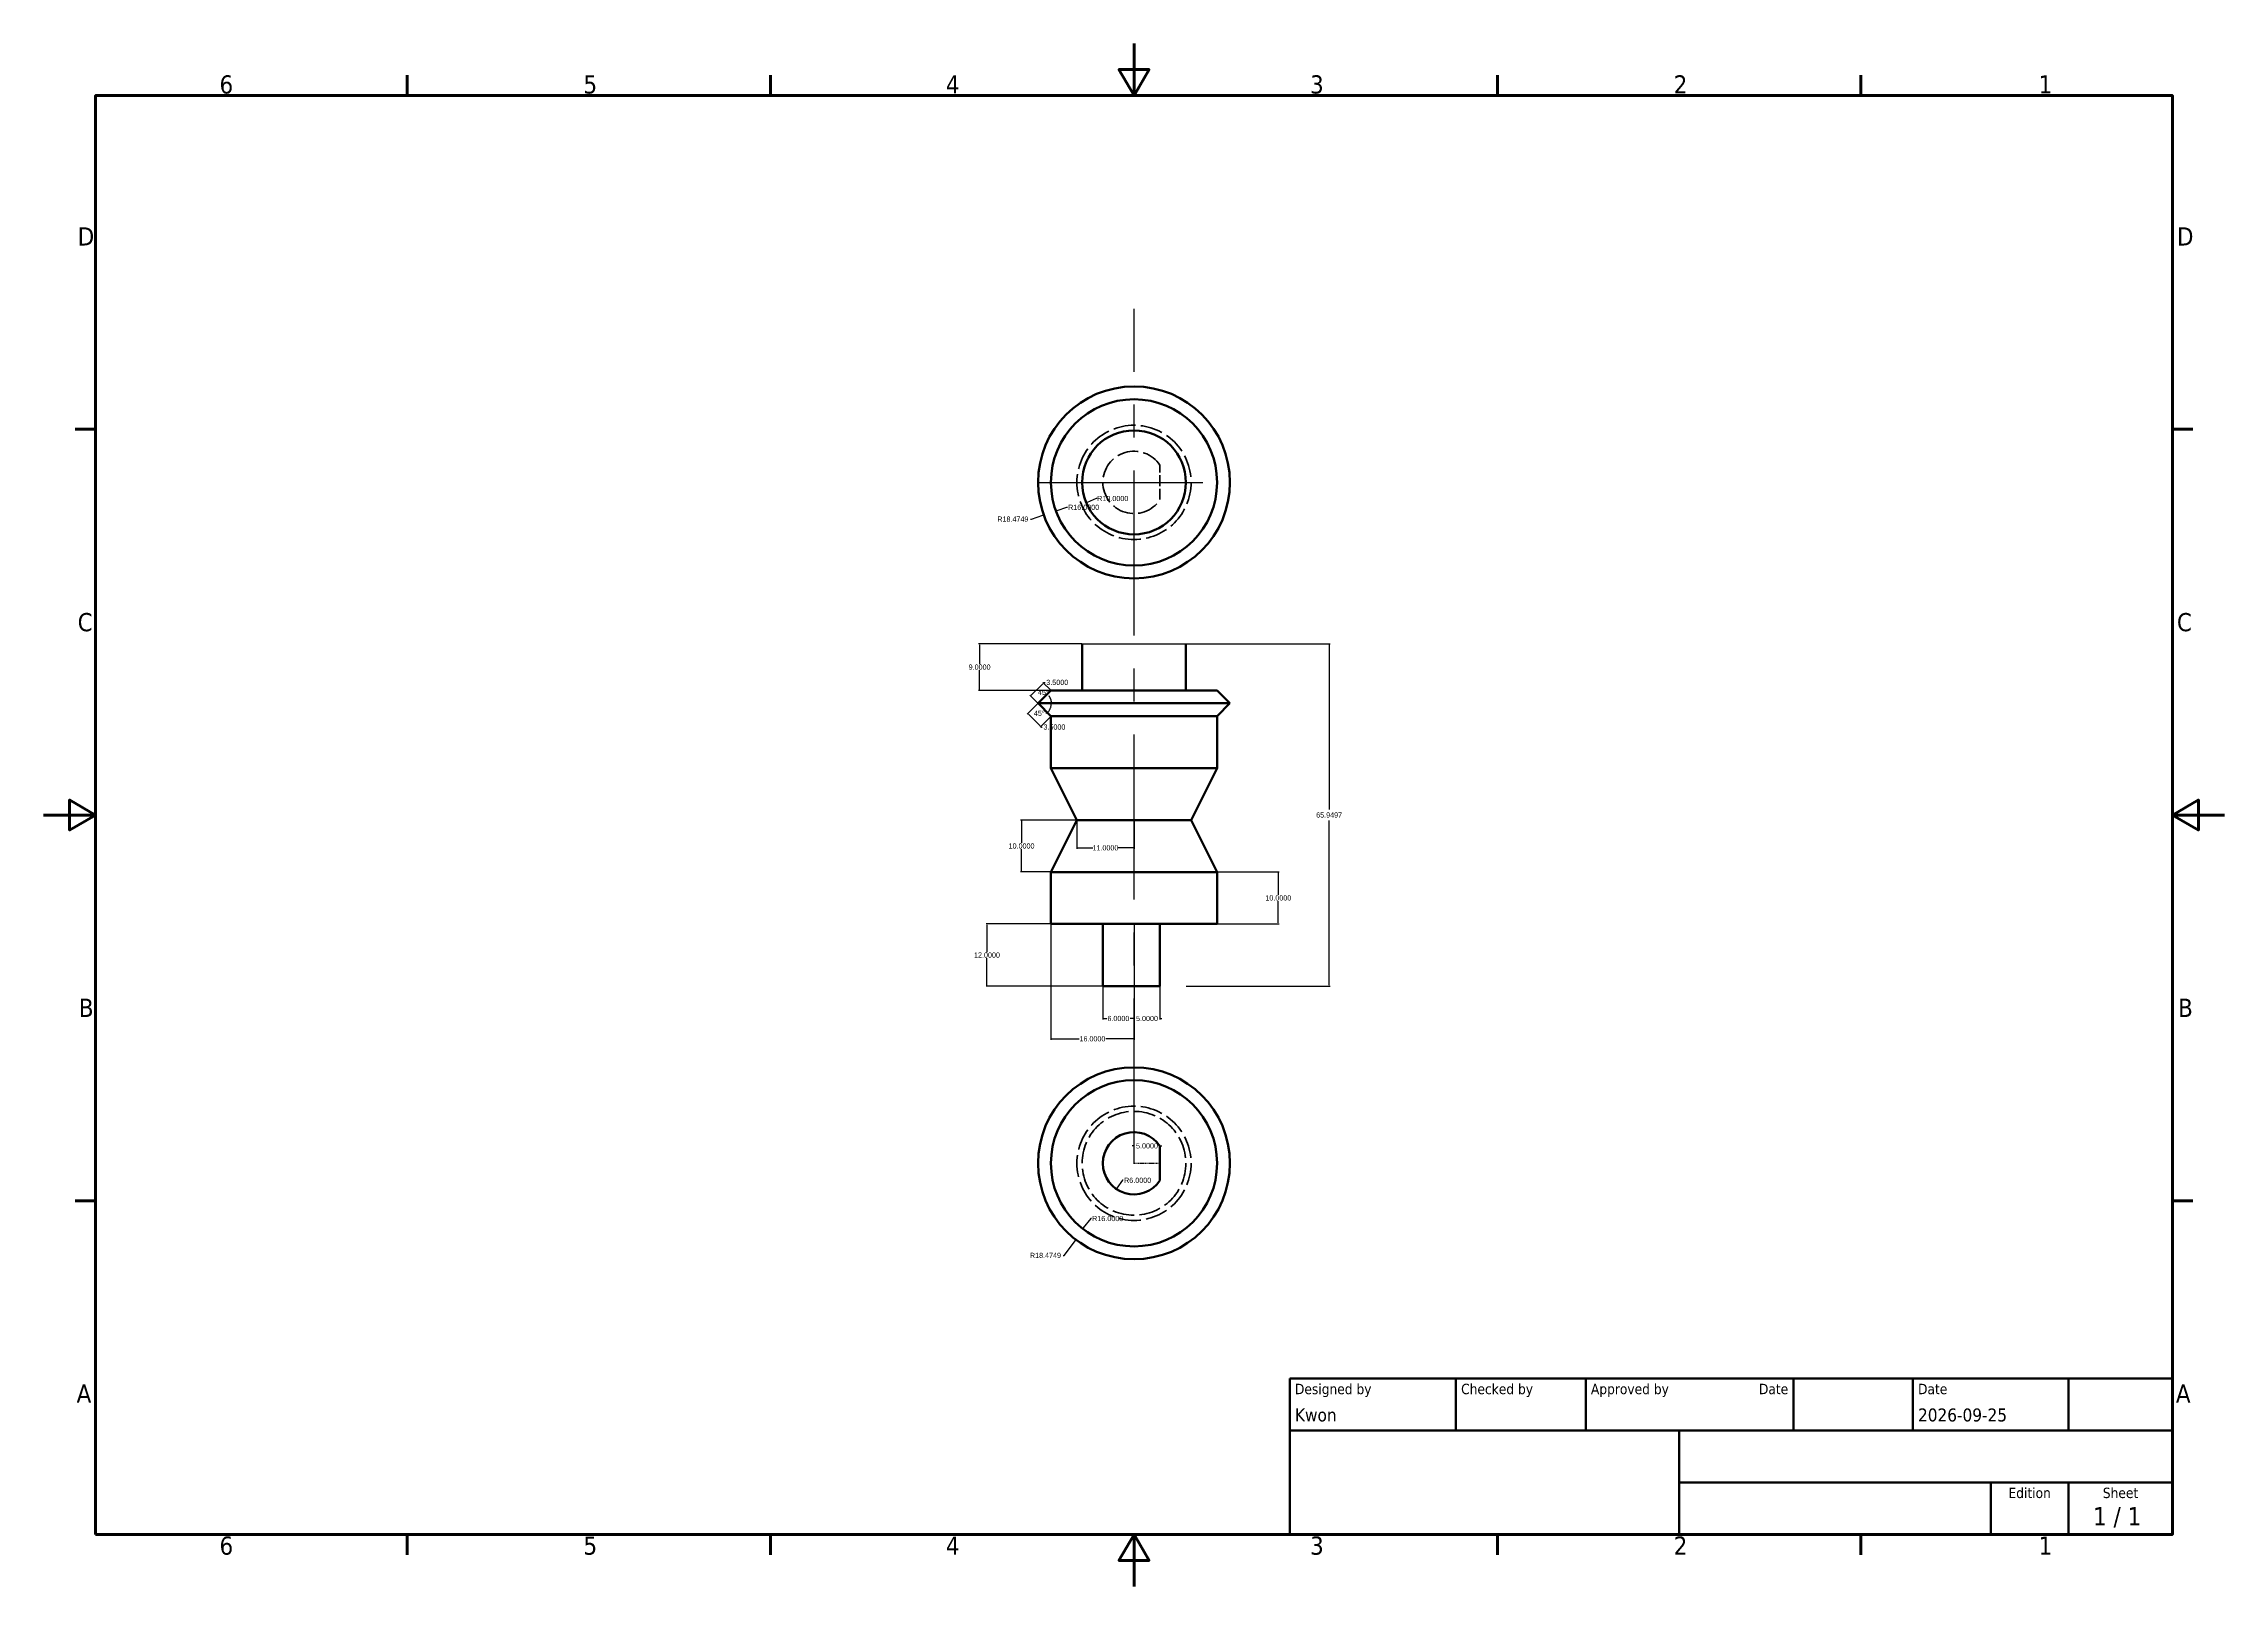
# Model space of a CAD drawing. Header units: millimetres. Extents: x 0 to 420, y 0 to 297.
import ezdxf
from ezdxf.enums import TextEntityAlignment as Align

# ---------------------------------------------------------------- set-up
doc = ezdxf.new("R2010")
doc.units = ezdxf.units.MM
doc.linetypes.add('CENTER', pattern=[50.8, 31.75, -6.35, 6.35, -6.35])
doc.linetypes.add('DASHED', pattern=[0.2068, 0.1655, -0.0413])
for name, color, linetype, lineweight in [('Border (ISO)', 7, 'Continuous', 70), ('Hidden (ISO)', 7, 'DASHED', 35), ('Title (ISO)', 7, 'Continuous', 50), ('Visible (ISO)', 7, 'Continuous', 50)]:
    doc.layers.add(name, color=color, linetype=linetype, lineweight=lineweight)
doc.layers.add('centerline', color=10, linetype='CENTER')
doc.styles.add('Note Text (ISO)', font='tahoma.ttf')
doc.styles.add('Text Style39', font='tahoma.ttf')
doc.styles.add('Text Style41', font='tahoma.ttf')
doc.dimstyles.get("Standard").update_dxf_attribs({"dimtxt": 1, "dimasz": 0.18, "dimexe": 0.18, "dimexo": 0.0625, "dimgap": 0.09, "dimtad": 0, "dimtih": 1, "dimtoh": 1, "dimdec": 4, "dimzin": 0, "dimdsep": 46, "dimtxsty": 'Standard', "dimcen": 0.09, "dimclrd": 7, "dimclre": 1, "dimclrt": 1, "dimadec": 0, "dimazin": 0, "dimtfac": 1, "dimtdec": 4, "dimtofl": 0, "dimtmove": 0, "dimatfit": 3, "dimfxl": 1, "dimtolj": 1, "dimtzin": 0, "dimarcsym": 0})

# ---------------------------------------------------------------- blocks, each defined once
blk = doc.blocks.new('Borders Default Border')
at = {"layer": 'Border (ISO)'}
for p, q in [((70, 287), (70, 290.9)), ((140, 287), (140, 290.9)), ((280, 287), (280, 290.9)), ((350, 287), (350, 290.9)), ((10, 222.75), (6.1, 222.75)), ((410, 222.75), (413.9, 222.75)), ((10, 74.25), (6.1, 74.25)), ((410, 74.25), (413.9, 74.25)), ((70, 10), (70, 6.1)), ((140, 10), (140, 6.1)), ((280, 10), (280, 6.1)), ((350, 10), (350, 6.1))]:
    blk.add_line(p, q, dxfattribs=at)
at = {"layer": 'Border (ISO)', "flags": 128}
for points in [[(210, 297), (210, 287), (207.11, 292), (212.89, 292), (210, 287)], [(10, 10), (10, 287), (410, 287), (410, 10), (10, 10)], [(0, 148.5), (10, 148.5), (5, 151.39), (5, 145.61), (10, 148.5)], [(420, 148.5), (410, 148.5), (415, 151.39), (415, 145.61), (410, 148.5)], [(210, 0), (210, 10), (207.11, 5), (212.89, 5), (210, 10)]]:
    blk.add_lwpolyline(points, dxfattribs=at)
at = {"layer": 'Border (ISO)', "char_height": 3.5, "attachment_point": 7, "style": 'Note Text (ISO)'}
for s, insert in [('6', (33.88, 287.33)), ('5', (103.98, 287.33)), ('4', (173.78, 287.4)), ('3', (243.91, 287.33)), ('2', (313.94, 287.4)), ('1', (384.21, 287.4)), ('D', (6.57, 258.13)), ('D', (410.87, 258.13)), ('C', (6.56, 183.81)), ('C', (410.86, 183.81)), ('B', (6.78, 109.63)), ('B', (411.08, 109.63)), ('A', (6.36, 35.38)), ('A', (410.66, 35.38)), ('6', (33.88, 6.03)), ('5', (103.98, 6.03)), ('4', (173.78, 6.1)), ('3', (243.91, 6.03)), ('2', (313.94, 6.1)), ('1', (384.21, 6.1))]:
    blk.add_mtext(s, dxfattribs=dict(at, insert=insert))
blk = doc.blocks.new('Title Blocks ISO')
at = {"layer": 'Title (ISO)'}
for p, q in [((270.07, 130), (100.07, 130)), ((100.07, 130), (100.07, 100)), ((132.07, 120), (132.07, 130)), ((157.07, 120), (157.07, 130)), ((197.07, 120), (197.07, 130)), ((220.07, 120), (220.07, 130)), ((250.07, 120), (250.07, 130)), ((270.07, 100), (270.07, 130)), ((100.07, 120), (270.07, 120)), ((175.07, 120), (175.07, 100)), ((270.07, 110), (175.07, 110)), ((235.07, 100), (235.07, 110)), ((250.07, 100), (250.07, 110)), ((100.07, 100), (270.07, 100))]:
    blk.add_line(p, q, dxfattribs=at)
at = {"layer": 'Title (ISO)', "style": 'Text Style41'}
for s, p in [('Designed by', (101.07, 129)), ('Checked by', (133.07, 129)), ('Approved by', (158.07, 129)), ('Date', (221.07, 129))]:
    blk.add_text(s, height=2, dxfattribs=at).set_placement(p, align=Align.TOP_LEFT)
blk.add_text('Date', height=2, dxfattribs=at).set_placement((196.07, 129), align=Align.TOP_RIGHT)
for s, p in [('Edition', (242.57, 109)), ('Sheet', (260.07, 109))]:
    blk.add_text(s, height=2, dxfattribs=at).set_placement(p, align=Align.TOP_CENTER)
at = {"layer": 'Title (ISO)', "style": 'Note Text (ISO)'}
blk.add_text('1 / 1 ', height=3.5, dxfattribs=at).set_placement((260.07, 103.5), align=Align.MIDDLE_CENTER)
at = {"layer": 'Title (ISO)', "style": 'Text Style39'}
for tag, p in [('AUTHOR', (101.07, 121)), ('CHECKED_BY', (133.07, 121)), ('ENG_APPROVED_BY', (158.07, 121)), ('CREATION_DATE', (221.07, 121))]:
    blk.add_attdef(tag, text='', height=2.5, dxfattribs=at).set_placement(p, align=Align.BOTTOM_LEFT)
blk.add_attdef('ENG_APPROVAL_DATE', text='', height=2.5, dxfattribs=at).set_placement((196.07, 121), align=Align.BOTTOM_RIGHT)
at = {"layer": 'Title (ISO)', "style": 'Note Text (ISO)'}
for tag, p in [('TITLE', (222.57, 115)), ('REVISION_NUMBER', (242.57, 103.5))]:
    blk.add_attdef(tag, text='', height=3.5, dxfattribs=at).set_placement(p, align=Align.MIDDLE_CENTER)
at = {"layer": 'Title (ISO)', "lineweight": 30, "flags": 104}
blk.add_attdef('COMPANY', text='', height=3.5, dxfattribs=at).set_placement((137.41, 109.96), align=Align.MIDDLE_CENTER)
at = {"layer": 'Title (ISO)', "style": 'Note Text (ISO)'}
blk.add_attdef('PART_NUMBER', text='', height=3.5, dxfattribs=at).set_placement((176.07, 105), align=Align.MIDDLE_LEFT)
blk = doc.blocks.new('*D4')
at = {"color": 7, "lineweight": -2, "transparency": 16777216}
for p, q in [((209.82, 84.8), (209.64, 84.8)), ((215.18, 84.8), (215.36, 84.8))]:
    blk.add_line(p, q, dxfattribs=at)
at = {"color": 1, "lineweight": -2, "transparency": 16777216}
for p, q in [((210, 81.51), (210, 84.98)), ((215, 81.51), (215, 84.98))]:
    blk.add_line(p, q, dxfattribs=at)
at = {"color": 7, "transparency": 16777216}
for points in [[(209.82, 84.83), (209.82, 84.77), (210, 84.8)], [(215.18, 84.83), (215.18, 84.77), (215, 84.8)]]:
    blk.add_solid(points, dxfattribs=at)
at = {"layer": 'Defpoints', "color": 0, "transparency": 16777216}
for p in [(215, 84.8), (210, 81.45), (215, 81.45)]:
    blk.add_point(p, dxfattribs=at)
at = {"color": 1, "transparency": 16777216, "insert": (212.5, 84.8), "char_height": 1, "attachment_point": 5}
blk.add_mtext('\\A1;5.0000', dxfattribs=at)
blk = doc.blocks.new('*D6')
at = {"color": 7, "lineweight": -2, "transparency": 16777216}
for p, q in [((207.76, 78.17), (206.71, 76.64)), ((207.94, 78.17), (207.76, 78.17))]:
    blk.add_line(p, q, dxfattribs=at)
at = {"color": 7, "transparency": 16777216}
blk.add_solid([(206.69, 76.66), (206.74, 76.63), (206.61, 76.49)], dxfattribs=at)
at = {"layer": 'Defpoints', "color": 0, "transparency": 16777216}
for p in [(210, 81.45), (206.61, 76.49)]:
    blk.add_point(p, dxfattribs=at)
at = {"color": 1, "transparency": 16777216, "insert": (210.7, 78.17), "char_height": 1, "attachment_point": 5}
blk.add_mtext('\\A1;R6.0000', dxfattribs=at)
blk = doc.blocks.new('*D7')
at = {"color": 7, "lineweight": -2, "transparency": 16777216}
for p, q in [((201.66, 70.81), (200.24, 69)), ((201.84, 70.81), (201.66, 70.81))]:
    blk.add_line(p, q, dxfattribs=at)
at = {"color": 7, "transparency": 16777216}
blk.add_solid([(200.21, 69.02), (200.26, 68.98), (200.12, 68.86)], dxfattribs=at)
at = {"layer": 'Defpoints', "color": 0, "transparency": 16777216}
for p in [(210, 81.45), (200.12, 68.86)]:
    blk.add_point(p, dxfattribs=at)
at = {"color": 1, "transparency": 16777216, "insert": (204.93, 70.81), "char_height": 1, "attachment_point": 5}
blk.add_mtext('\\A1;R16.0000', dxfattribs=at)
blk = doc.blocks.new('*D8')
at = {"color": 1, "lineweight": -2, "transparency": 16777216}
for p, q in [((209.91, 81.45), (210.09, 81.45)), ((210, 81.36), (210, 81.54))]:
    blk.add_line(p, q, dxfattribs=at)
at = {"color": 7, "lineweight": -2, "transparency": 16777216}
for p, q in [((196.37, 63.71), (196.55, 63.71)), ((196.55, 63.71), (198.73, 66.58))]:
    blk.add_line(p, q, dxfattribs=at)
at = {"color": 7, "transparency": 16777216}
blk.add_solid([(198.7, 66.6), (198.75, 66.56), (198.84, 66.72)], dxfattribs=at)
at = {"layer": 'Defpoints', "color": 0, "transparency": 16777216}
for p in [(210, 81.45), (198.84, 66.72)]:
    blk.add_point(p, dxfattribs=at)
at = {"color": 1, "transparency": 16777216, "insert": (192.95, 63.71), "char_height": 1, "attachment_point": 5}
blk.add_mtext('\\A1;R18.4749', dxfattribs=at)
blk = doc.blocks.new('*D9')
at = {"color": 7, "lineweight": -2, "transparency": 16777216}
for p, q in [((202.72, 209.42), (200.97, 208.67)), ((202.9, 209.42), (202.72, 209.42))]:
    blk.add_line(p, q, dxfattribs=at)
at = {"color": 7, "transparency": 16777216}
blk.add_solid([(200.96, 208.7), (200.98, 208.65), (200.8, 208.6)], dxfattribs=at)
at = {"layer": 'Defpoints', "color": 0, "transparency": 16777216}
for p in [(210, 212.53), (200.8, 208.6)]:
    blk.add_point(p, dxfattribs=at)
at = {"color": 1, "transparency": 16777216, "insert": (205.91, 209.42), "char_height": 1, "attachment_point": 5}
blk.add_mtext('\\A1;R10.0000', dxfattribs=at)
blk = doc.blocks.new('*D10')
at = {"color": 7, "lineweight": -2, "transparency": 16777216}
for p, q in [((197.03, 207.73), (195.17, 207.04)), ((197.21, 207.73), (197.03, 207.73))]:
    blk.add_line(p, q, dxfattribs=at)
at = {"color": 7, "transparency": 16777216}
blk.add_solid([(195.16, 207.06), (195.18, 207.01), (195, 206.97)], dxfattribs=at)
at = {"layer": 'Defpoints', "color": 0, "transparency": 16777216}
for p in [(210, 212.53), (195, 206.97)]:
    blk.add_point(p, dxfattribs=at)
at = {"color": 1, "transparency": 16777216, "insert": (200.3, 207.73), "char_height": 1, "attachment_point": 5}
blk.add_mtext('\\A1;R16.0000', dxfattribs=at)
blk = doc.blocks.new('*D11')
at = {"color": 1, "lineweight": -2, "transparency": 16777216}
for p, q in [((209.91, 212.53), (210.09, 212.53)), ((210, 212.44), (210, 212.62))]:
    blk.add_line(p, q, dxfattribs=at)
at = {"color": 7, "lineweight": -2, "transparency": 16777216}
for p, q in [((190.27, 205.46), (192.44, 206.24)), ((190.09, 205.46), (190.27, 205.46))]:
    blk.add_line(p, q, dxfattribs=at)
at = {"color": 7, "transparency": 16777216}
blk.add_solid([(192.43, 206.27), (192.45, 206.21), (192.61, 206.3)], dxfattribs=at)
at = {"layer": 'Defpoints', "color": 0, "transparency": 16777216}
for p in [(210, 212.53), (192.61, 206.3)]:
    blk.add_point(p, dxfattribs=at)
at = {"color": 1, "transparency": 16777216, "insert": (186.67, 205.46), "char_height": 1, "attachment_point": 5}
blk.add_mtext('\\A1;R18.4749', dxfattribs=at)
blk = doc.blocks.new('*D12')
at = {"layer": 'centerline', "color": 1, "lineweight": -2, "transparency": 16777216}
for p, q in [((210, 115.46), (210, 109.14)), ((215, 115.46), (215, 109.14))]:
    blk.add_line(p, q, dxfattribs=at)
at = {"layer": 'centerline', "color": 7, "lineweight": -2, "transparency": 16777216}
for p, q in [((209.82, 109.32), (209.64, 109.32)), ((215.18, 109.32), (215.36, 109.32))]:
    blk.add_line(p, q, dxfattribs=at)
at = {"layer": 'centerline', "color": 7, "transparency": 16777216}
for points in [[(209.82, 109.35), (209.82, 109.29), (210, 109.32)], [(215.18, 109.35), (215.18, 109.29), (215, 109.32)]]:
    blk.add_solid(points, dxfattribs=at)
at = {"layer": 'Defpoints', "color": 0, "transparency": 16777216}
for p in [(210, 115.53), (215, 115.53), (215, 109.32)]:
    blk.add_point(p, dxfattribs=at)
at = {"layer": 'centerline', "color": 1, "transparency": 16777216, "insert": (212.5, 109.32), "char_height": 1, "attachment_point": 5}
blk.add_mtext('\\A1;5.0000', dxfattribs=at)
blk = doc.blocks.new('*D13')
at = {"layer": 'centerline', "color": 1, "lineweight": -2, "transparency": 16777216}
for p, q in [((204, 115.46), (204, 109.14)), ((210, 115.46), (210, 109.14))]:
    blk.add_line(p, q, dxfattribs=at)
at = {"layer": 'centerline', "color": 7, "lineweight": -2, "transparency": 16777216}
for p, q in [((204.18, 109.32), (204.74, 109.32)), ((209.82, 109.32), (209.26, 109.32))]:
    blk.add_line(p, q, dxfattribs=at)
at = {"layer": 'centerline', "color": 7, "transparency": 16777216}
for points in [[(204.18, 109.35), (204.18, 109.29), (204, 109.32)], [(209.82, 109.35), (209.82, 109.29), (210, 109.32)]]:
    blk.add_solid(points, dxfattribs=at)
at = {"layer": 'Defpoints', "color": 0, "transparency": 16777216}
for p in [(204, 115.53), (210, 115.53), (210, 109.32)]:
    blk.add_point(p, dxfattribs=at)
at = {"layer": 'centerline', "color": 1, "transparency": 16777216, "insert": (207, 109.32), "char_height": 1, "attachment_point": 5}
blk.add_mtext('\\A1;6.0000', dxfattribs=at)
blk = doc.blocks.new('*D14')
at = {"layer": 'centerline', "color": 1, "lineweight": -2, "transparency": 16777216}
for p, q in [((194, 127.46), (194, 105.23)), ((210, 127.46), (210, 105.23))]:
    blk.add_line(p, q, dxfattribs=at)
at = {"layer": 'centerline', "color": 7, "lineweight": -2, "transparency": 16777216}
for p, q in [((194.18, 105.41), (199.41, 105.41)), ((209.82, 105.41), (204.59, 105.41))]:
    blk.add_line(p, q, dxfattribs=at)
at = {"layer": 'centerline', "color": 7, "transparency": 16777216}
for points in [[(194.18, 105.44), (194.18, 105.38), (194, 105.41)], [(209.82, 105.44), (209.82, 105.38), (210, 105.41)]]:
    blk.add_solid(points, dxfattribs=at)
at = {"layer": 'Defpoints', "color": 0, "transparency": 16777216}
for p in [(194, 127.53), (210, 127.53), (210, 105.41)]:
    blk.add_point(p, dxfattribs=at)
at = {"layer": 'centerline', "color": 1, "transparency": 16777216, "insert": (202, 105.41), "char_height": 1, "attachment_point": 5}
blk.add_mtext('\\A1;16.0000', dxfattribs=at)
blk = doc.blocks.new('*D15')
at = {"layer": 'centerline', "color": 1, "lineweight": -2, "transparency": 16777216}
for p, q in [((199, 147.46), (199, 141.99)), ((210, 147.46), (210, 141.99))]:
    blk.add_line(p, q, dxfattribs=at)
at = {"layer": 'centerline', "color": 7, "lineweight": -2, "transparency": 16777216}
for p, q in [((199.18, 142.17), (202.08, 142.17)), ((209.82, 142.17), (206.92, 142.17))]:
    blk.add_line(p, q, dxfattribs=at)
at = {"layer": 'centerline', "color": 7, "transparency": 16777216}
for points in [[(199.18, 142.2), (199.18, 142.14), (199, 142.17)], [(209.82, 142.2), (209.82, 142.14), (210, 142.17)]]:
    blk.add_solid(points, dxfattribs=at)
at = {"layer": 'Defpoints', "color": 0, "transparency": 16777216}
for p in [(199, 147.53), (210, 147.53), (199, 142.17)]:
    blk.add_point(p, dxfattribs=at)
at = {"layer": 'centerline', "color": 1, "transparency": 16777216, "insert": (204.5, 142.17), "char_height": 1, "attachment_point": 5}
blk.add_mtext('\\A1;11.0000', dxfattribs=at)
blk = doc.blocks.new('*D16')
at = {"layer": 'centerline', "color": 1, "lineweight": -2, "transparency": 16777216}
for p, q in [((198.94, 147.53), (188.16, 147.53)), ((198.94, 137.53), (188.16, 137.53))]:
    blk.add_line(p, q, dxfattribs=at)
at = {"layer": 'centerline', "color": 7, "lineweight": -2, "transparency": 16777216}
for p, q in [((188.34, 147.35), (188.34, 143.12)), ((188.34, 137.71), (188.34, 141.94))]:
    blk.add_line(p, q, dxfattribs=at)
at = {"layer": 'centerline', "color": 7, "transparency": 16777216}
for points in [[(188.31, 147.35), (188.37, 147.35), (188.34, 147.53)], [(188.31, 137.71), (188.37, 137.71), (188.34, 137.53)]]:
    blk.add_solid(points, dxfattribs=at)
at = {"layer": 'Defpoints', "color": 0, "transparency": 16777216}
for p in [(199, 147.53), (188.34, 137.53), (199, 137.53)]:
    blk.add_point(p, dxfattribs=at)
at = {"layer": 'centerline', "color": 1, "transparency": 16777216, "insert": (188.34, 142.53), "char_height": 1, "attachment_point": 5}
blk.add_mtext('\\A1;10.0000', dxfattribs=at)
blk = doc.blocks.new('*D17')
at = {"layer": 'centerline', "color": 7, "lineweight": -2, "transparency": 16777216}
blk.add_line((193.19, 168.08), (193.01, 168.08), dxfattribs=at)
for start, end in [(310.9497, 315), (319.0503, 355.9497)]:
    blk.add_arc((191.53, 170), 2.55, start, end, dxfattribs=at)
at = {"layer": 'centerline', "color": 7, "transparency": 16777216}
for points in [[(193.47, 168.31), (193.43, 168.35), (193.33, 168.2)], [(194.04, 169.82), (194.1, 169.82), (194.07, 170)]]:
    blk.add_solid(points, dxfattribs=at)
at = {"layer": 'Defpoints', "color": 0, "transparency": 16777216}
for p in [(191.53, 170), (191.53, 170), (193.99, 169.34), (228.47, 170), (194, 167.53)]:
    blk.add_point(p, dxfattribs=at)
at = {"layer": 'centerline', "color": 1, "transparency": 16777216, "insert": (191.76, 168.08), "char_height": 1, "attachment_point": 5}
blk.add_mtext('\\A1;45°', dxfattribs=at)
blk = doc.blocks.new('*D18')
at = {"layer": 'centerline', "color": 7, "lineweight": -2, "transparency": 16777216}
blk.add_arc((191.99, 170.07), 2.11, 4.8787, 40.1213, dxfattribs=at)
at = {"layer": 'centerline', "color": 7, "transparency": 16777216}
for points in [[(193.58, 171.41), (193.63, 171.45), (193.49, 171.56)], [(194.13, 170.25), (194.07, 170.25), (194.1, 170.07)]]:
    blk.add_solid(points, dxfattribs=at)
at = {"layer": 'Defpoints', "color": 0, "transparency": 16777216}
for p in [(194.46, 172.54), (191.99, 170.07), (191.99, 170.07), (194.03, 170.62), (228.94, 170.07)]:
    blk.add_point(p, dxfattribs=at)
at = {"layer": 'centerline', "color": 1, "transparency": 16777216, "insert": (192.55, 172.11), "char_height": 1, "attachment_point": 5}
blk.add_mtext('\\A1;45°', dxfattribs=at)
blk = doc.blocks.new('*D22')
at = {"layer": 'centerline', "color": 7, "lineweight": -2, "transparency": 16777216}
for p, q in [((190.22, 171.56), (192.44, 173.78)), ((192.57, 173.9), (192.7, 174.03)), ((192.7, 174.03), (192.88, 174.03))]:
    blk.add_line(p, q, dxfattribs=at)
at = {"layer": 'centerline', "color": 1, "lineweight": -2, "transparency": 16777216}
for p, q in [((193.96, 172.52), (192.44, 174.03)), ((191.48, 170.04), (189.97, 171.56))]:
    blk.add_line(p, q, dxfattribs=at)
at = {"layer": 'centerline', "color": 7, "transparency": 16777216}
for points in [[(192.42, 173.8), (192.46, 173.76), (192.57, 173.9)], [(190.2, 171.58), (190.24, 171.54), (190.1, 171.43)]]:
    blk.add_solid(points, dxfattribs=at)
at = {"layer": 'Defpoints', "color": 0, "transparency": 16777216}
for p in [(192.57, 173.9), (194, 172.47), (191.53, 170)]:
    blk.add_point(p, dxfattribs=at)
at = {"layer": 'centerline', "color": 1, "transparency": 16777216, "insert": (195.22, 174.03), "char_height": 1, "attachment_point": 5}
blk.add_mtext('\\A1;3.5000', dxfattribs=at)
blk = doc.blocks.new('*D23')
at = {"layer": 'centerline', "color": 1, "lineweight": -2, "transparency": 16777216}
for p, q in [((191.48, 169.96), (189.43, 167.91)), ((193.96, 167.48), (191.91, 165.43))]:
    blk.add_line(p, q, dxfattribs=at)
at = {"layer": 'centerline', "color": 7, "lineweight": -2, "transparency": 16777216}
for p, q in [((189.69, 167.91), (191.91, 165.69)), ((192.04, 165.56), (192.16, 165.43)), ((192.16, 165.43), (192.34, 165.43))]:
    blk.add_line(p, q, dxfattribs=at)
at = {"layer": 'centerline', "color": 7, "transparency": 16777216}
for points in [[(189.71, 167.93), (189.67, 167.89), (189.56, 168.04)], [(191.93, 165.71), (191.89, 165.67), (192.04, 165.56)]]:
    blk.add_solid(points, dxfattribs=at)
at = {"layer": 'Defpoints', "color": 0, "transparency": 16777216}
for p in [(191.53, 170), (192.04, 165.56), (194, 167.53)]:
    blk.add_point(p, dxfattribs=at)
at = {"layer": 'centerline', "color": 1, "transparency": 16777216, "insert": (194.68, 165.43), "char_height": 1, "attachment_point": 5}
blk.add_mtext('\\A1;3.5000', dxfattribs=at)
blk = doc.blocks.new('*D24')
at = {"layer": 'centerline', "color": 1, "lineweight": -2, "transparency": 16777216}
for p, q in [((199.94, 181.47), (180.08, 181.47)), ((199.94, 172.47), (180.08, 172.47))]:
    blk.add_line(p, q, dxfattribs=at)
at = {"layer": 'centerline', "color": 7, "lineweight": -2, "transparency": 16777216}
for p, q in [((180.26, 181.29), (180.26, 177.56)), ((180.26, 172.65), (180.26, 176.38))]:
    blk.add_line(p, q, dxfattribs=at)
at = {"layer": 'centerline', "color": 7, "transparency": 16777216}
for points in [[(180.23, 181.29), (180.29, 181.29), (180.26, 181.47)], [(180.23, 172.65), (180.29, 172.65), (180.26, 172.47)]]:
    blk.add_solid(points, dxfattribs=at)
at = {"layer": 'Defpoints', "color": 0, "transparency": 16777216}
for p in [(200, 181.47), (180.26, 172.47), (200, 172.47)]:
    blk.add_point(p, dxfattribs=at)
at = {"layer": 'centerline', "color": 1, "transparency": 16777216, "insert": (180.26, 176.97), "char_height": 1, "attachment_point": 5}
blk.add_mtext('\\A1;9.0000', dxfattribs=at)
blk = doc.blocks.new('*D25')
at = {"layer": 'centerline', "color": 1, "lineweight": -2, "transparency": 16777216}
for p, q in [((203.94, 127.53), (181.5, 127.53)), ((203.94, 115.53), (181.5, 115.53))]:
    blk.add_line(p, q, dxfattribs=at)
at = {"layer": 'centerline', "color": 7, "lineweight": -2, "transparency": 16777216}
for p, q in [((181.68, 127.35), (181.68, 122.12)), ((181.68, 115.71), (181.68, 120.94))]:
    blk.add_line(p, q, dxfattribs=at)
at = {"layer": 'centerline', "color": 7, "transparency": 16777216}
for points in [[(181.65, 127.35), (181.71, 127.35), (181.68, 127.53)], [(181.65, 115.71), (181.71, 115.71), (181.68, 115.53)]]:
    blk.add_solid(points, dxfattribs=at)
at = {"layer": 'Defpoints', "color": 0, "transparency": 16777216}
for p in [(204, 127.53), (181.68, 115.53), (204, 115.53)]:
    blk.add_point(p, dxfattribs=at)
at = {"layer": 'centerline', "color": 1, "transparency": 16777216, "insert": (181.68, 121.53), "char_height": 1, "attachment_point": 5}
blk.add_mtext('\\A1;12.0000', dxfattribs=at)
blk = doc.blocks.new('*D26')
at = {"layer": 'centerline', "color": 1, "lineweight": -2, "transparency": 16777216}
for p, q in [((226.06, 137.53), (237.97, 137.53)), ((226.06, 127.53), (237.97, 127.53))]:
    blk.add_line(p, q, dxfattribs=at)
at = {"layer": 'centerline', "color": 7, "lineweight": -2, "transparency": 16777216}
for p, q in [((237.79, 137.35), (237.79, 133.12)), ((237.79, 127.71), (237.79, 131.94))]:
    blk.add_line(p, q, dxfattribs=at)
at = {"layer": 'centerline', "color": 7, "transparency": 16777216}
for points in [[(237.76, 137.35), (237.82, 137.35), (237.79, 137.53)], [(237.76, 127.71), (237.82, 127.71), (237.79, 127.53)]]:
    blk.add_solid(points, dxfattribs=at)
at = {"layer": 'Defpoints', "color": 0, "transparency": 16777216}
for p in [(226, 137.53), (226, 127.53), (237.79, 127.53)]:
    blk.add_point(p, dxfattribs=at)
at = {"layer": 'centerline', "color": 1, "transparency": 16777216, "insert": (237.79, 132.53), "char_height": 1, "attachment_point": 5}
blk.add_mtext('\\A1;10.0000', dxfattribs=at)
blk = doc.blocks.new('*D27')
at = {"layer": 'centerline', "color": 1, "lineweight": -2, "transparency": 16777216}
for p, q in [((220.06, 181.47), (247.76, 181.47)), ((220.06, 115.53), (247.76, 115.53))]:
    blk.add_line(p, q, dxfattribs=at)
at = {"layer": 'centerline', "color": 7, "lineweight": -2, "transparency": 16777216}
for p, q in [((247.58, 181.29), (247.58, 149.09)), ((247.58, 115.71), (247.58, 147.91))]:
    blk.add_line(p, q, dxfattribs=at)
at = {"layer": 'centerline', "color": 7, "transparency": 16777216}
for points in [[(247.55, 181.29), (247.61, 181.29), (247.58, 181.47)], [(247.55, 115.71), (247.61, 115.71), (247.58, 115.53)]]:
    blk.add_solid(points, dxfattribs=at)
at = {"layer": 'Defpoints', "color": 0, "transparency": 16777216}
for p in [(220, 181.47), (220, 115.53), (247.58, 115.53)]:
    blk.add_point(p, dxfattribs=at)
at = {"layer": 'centerline', "color": 1, "transparency": 16777216, "insert": (247.58, 148.5), "char_height": 1, "attachment_point": 5}
blk.add_mtext('\\A1;65.9497', dxfattribs=at)

msp = doc.modelspace()

# ---------------------------------------------------------------- linework, layer by layer
at = {"linetype": 'DASHED'}
msp.add_line((210, 81.44568), (215, 81.44568), dxfattribs=at)
at = {"layer": 'centerline'}
for p, q in [((210, 81.44568), (210, 245.92359)), ((191.52513, 212.53216), (228.47487, 212.53216))]:
    msp.add_line(p, q, dxfattribs=at)
at = {"layer": 'centerline', "color": 0}
msp.add_line((200, 181.47487), (220, 181.47487), dxfattribs=at)
at = {"layer": 'Hidden (ISO)', "ltscale": 12.628119}
msp.add_line((215, 209.21553), (215, 215.84878), dxfattribs=at)
at = {"layer": 'Hidden (ISO)', "ltscale": 25.708614}
for centre in [(210, 212.53216), (210, 81.44568)]:
    msp.add_circle(centre, 11, dxfattribs=at)
at = {"layer": 'Hidden (ISO)', "ltscale": 25.31909}
msp.add_circle((210, 81.44568), 10, dxfattribs=at)
at = {"layer": 'Hidden (ISO)', "ltscale": 24.718637}
msp.add_arc((210, 212.53216), 6, 33.5573098, 326.4426902, dxfattribs=at)
at = {"layer": 'Visible (ISO)'}
for p, q in [((200, 172.47487), (200, 181.47487)), ((220, 172.47487), (220, 181.47487)), ((194, 172.47487), (191.52513, 170)), ((226, 172.47487), (194, 172.47487)), ((226, 172.47487), (228.47487, 170)), ((228.47487, 170), (191.52513, 170)), ((194, 167.52513), (191.52513, 170)), ((226, 167.52513), (228.47487, 170)), ((226, 167.52513), (194, 167.52513)), ((194, 167.52513), (194, 157.52513)), ((226, 167.52513), (226, 157.52513)), ((226, 157.52513), (194, 157.52513)), ((199, 147.52513), (194, 157.52513)), ((221, 147.52513), (226, 157.52513)), ((199, 147.52513), (194, 137.52513)), ((221, 147.52513), (199, 147.52513)), ((221, 147.52513), (226, 137.52513)), ((194, 137.52513), (226, 137.52513)), ((194, 137.52513), (194, 127.52513)), ((226, 137.52513), (226, 127.52513)), ((194, 127.52513), (226, 127.52513)), ((204, 127.52513), (204, 115.52513)), ((215, 127.52513), (215, 115.52513)), ((204, 115.52513), (215, 115.52513)), ((215, 78.12905), (215, 84.7623))]:
    msp.add_line(p, q, dxfattribs=at)
for centre, radius in [((210, 212.53216), 18.47487), ((210, 212.53216), 16), ((210, 212.53216), 10), ((210, 81.44568), 18.47487), ((210, 81.44568), 16)]:
    msp.add_circle(centre, radius, dxfattribs=at)
msp.add_arc((210, 81.44568), 6, 33.5573098, 326.4426902, dxfattribs=at)

# ---------------------------------------------------------------- block references
msp.add_blockref('Borders Default Border', (0, 0))
msp.add_blockref('Title Blocks ISO', (139.92861, -90)).add_auto_attribs({'AUTHOR': 'Kwon', 'CREATION_DATE': '2026-09-25'})

# ---------------------------------------------------------------- dimensions: what is measured, and where the dimension line sits
for center, mpoint, picture, middle in [((210, 212.53216), (192.60768, 206.30094), '*D11', (186.66568, 205.46306)), ((210, 212.53216), (194.99678, 206.97308), '*D10', (200.29721, 207.72541)), ((210, 212.53216), (200.80399, 208.60362), '*D9', (205.90675, 209.42217)), ((210, 81.44568), (198.83723, 66.72449), '*D8', (192.94741, 63.70912)), ((210, 81.44568), (200.12428, 68.85718), '*D7', (204.92523, 70.80866)), ((210, 81.44568), (206.61192, 76.49382), '*D6', (210.69622, 78.17115))]:
    dim = msp.add_radius_dim(center=center, mpoint=mpoint, dimstyle='Standard')
    dim.commit()
    dim.dimension.update_dxf_attribs({"geometry": picture, "text_midpoint": middle, "dimtype": 164})
dim = msp.add_linear_dim(base=(215, 84.79601), p1=(210, 81.44568), p2=(215, 81.44568), dimstyle='Standard')
dim.commit()
dim.dimension.update_dxf_attribs({"geometry": '*D4', "text_midpoint": (212.5, 84.79601)})
at = {"layer": 'centerline'}
for base, p1, p2, picture, middle in [((180.26079, 172.47487), (200, 181.47487), (200, 172.47487), '*D24', (180.26079, 176.97487)), ((247.58352, 115.52513), (220, 181.47487), (220, 115.52513), '*D27', (247.58352, 148.5)), ((188.34347, 137.52513), (199, 147.52513), (199, 137.52513), '*D16', (188.34347, 142.52513)), ((237.78537, 127.52513), (226, 137.52513), (226, 127.52513), '*D26', (237.78537, 132.52513)), ((181.6831, 115.52513), (204, 127.52513), (204, 115.52513), '*D25', (181.6831, 121.52513))]:
    dim = msp.add_linear_dim(base=base, p1=p1, p2=p2, angle=90, dimstyle='Standard', dxfattribs=at)
    dim.commit()
    dim.dimension.update_dxf_attribs({"geometry": picture, "text_midpoint": middle})
for p2, distance, picture, middle in [((194, 172.47487), 2.02164, '*D22', (195.21776, 174.03167)), ((194, 167.52513), -2.77772, '*D23', (194.68313, 165.4337))]:
    dim = msp.add_aligned_dim(p1=(191.52513, 170), p2=p2, distance=distance, dimstyle='Standard', dxfattribs=at)
    dim.commit()
    dim.dimension.update_dxf_attribs({"geometry": picture, "text_midpoint": middle})
dim = msp.add_angular_dim_2l(base=(194.03253, 170.61698), line1=((228.93978, 170.06969), (191.99003, 170.06969)), line2=((194.46491, 172.54456), (191.99003, 170.06969)), dimstyle='Standard', dxfattribs=at)
dim.commit()
dim.dimension.update_dxf_attribs({"geometry": '*D18', "text_midpoint": (192.55399, 172.10765), "dimtype": 162})
dim = msp.add_angular_dim_2l(base=(193.98518, 169.34083), line1=((228.47487, 170), (191.52513, 170)), line2=((194, 167.52513), (191.52513, 170)), dimstyle='Standard', dxfattribs=at)
dim.commit()
dim.dimension.update_dxf_attribs({"geometry": '*D17', "text_midpoint": (191.75765, 168.07641)})
for base, p1, p2, picture, middle in [((199, 142.17139), (210, 147.52513), (199, 147.52513), '*D15', (204.5, 142.17139)), ((210, 105.41224), (194, 127.52513), (210, 127.52513), '*D14', (202, 105.41224)), ((210, 109.324), (204, 115.52513), (210, 115.52513), '*D13', (207, 109.324)), ((215, 109.324), (210, 115.52513), (215, 115.52513), '*D12', (212.5, 109.324))]:
    dim = msp.add_linear_dim(base=base, p1=p1, p2=p2, dimstyle='Standard', dxfattribs=at)
    dim.commit()
    dim.dimension.update_dxf_attribs({"geometry": picture, "text_midpoint": middle})

doc.saveas('drawing.dxf')
